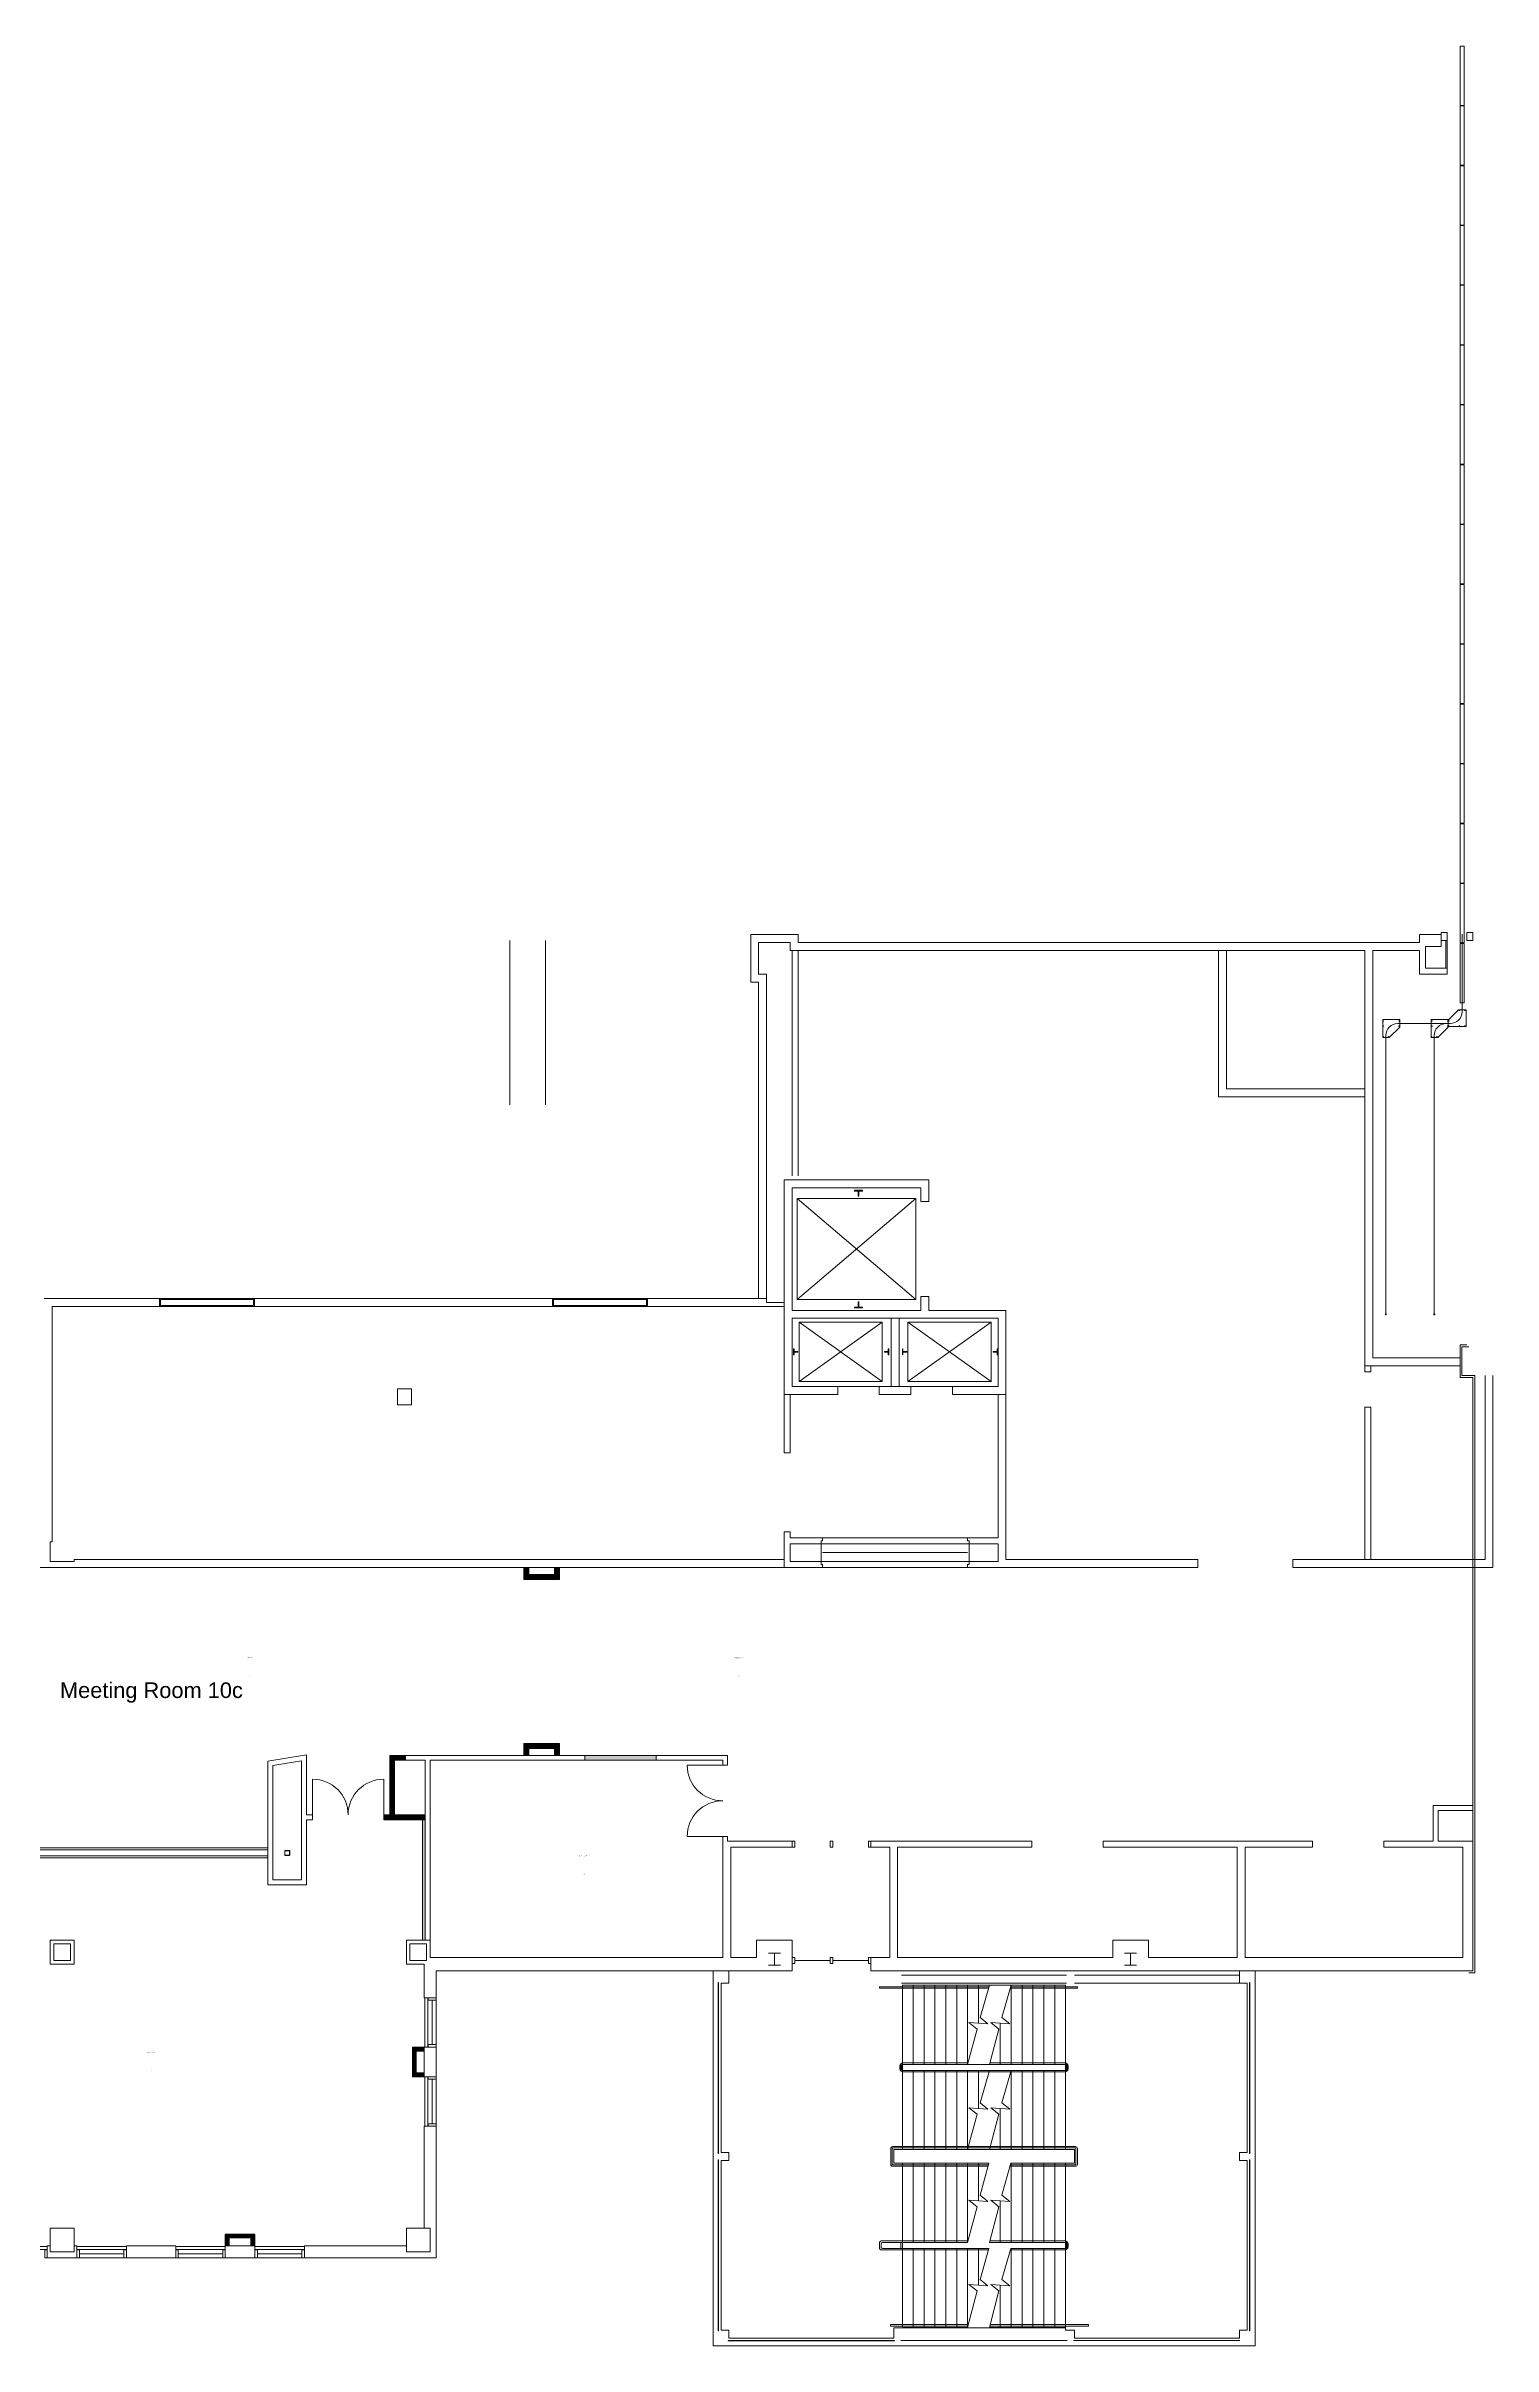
# Model space of a CAD drawing. Header units: inches. Extents: x -31774 to -27465, y 9140 to 11717.
# Drawn here: x -28927 to -27465, y 9140 to 11466 of the extents above; entities that cross this region are included whole.
import ezdxf

# ---------------------------------------------------------------- set-up
doc = ezdxf.new("R2010")
doc.units = ezdxf.units.IN
doc.header["$LTSCALE"] = 0.88
doc.header["$MEASUREMENT"] = 0
doc.header["$PDMODE"] = 1
doc.header["$PDSIZE"] = -2
doc.linetypes.add('HIDDEN2', pattern=[0.75, 0.5, -0.25])
doc.layers.get('0').update_dxf_attribs({"lineweight": 18})
for name, color, linetype, lineweight in [('00-A+P Awall Full 2nd Level', 8, 'Continuous', 18), ('00-A+P New Door', 2, 'Continuous', 18), ('00-A+P New Wall', 3, 'Continuous', 18), ('00-A+P NEW WALL HATCH', 253, 'Continuous', 18), ('A-COLS', 1, 'Continuous', 18), ('A-CONC-OPNG', 3, 'Continuous', 18), ('A-DETL-MED1', 4, 'Continuous', 18), ('A-DOOR-JAMB', 6, 'Continuous', 18), ('A-FLOR-BYND', 8, 'Continuous', 18), ('A-FLOR-EVTR', 6, 'Continuous', 18), ('A-FLOR-EXJT', 9, 'Continuous', 18), ('A-FLOR-HRAL', 5, 'Continuous', 18), ('A-FLOR-LEVL', 2, 'Continuous', 18), ('A-FLOR-STRS', 2, 'Continuous', 18), ('A-PRTN-CNTR', 2, 'Continuous', 18), ('A-PRTN-SPRT', 4, 'Continuous', 18), ('A-WALL-FULL', 8, 'Continuous', 18), ('A-WALL-FULL-ACC', 8, 'Continuous', 18), ('A-WALL-FULL-CMU', 4, 'Continuous', 18), ('A-WALL-OPER', 5, 'Continuous', 18), ('None', 7, 'Continuous', 5)]:
    doc.layers.add(name, color=color, linetype=linetype, lineweight=lineweight)
doc.styles.add('@Arial Unicode MS', font='@Arial Unicode MS')
doc.styles.add('Arial', font='Arial')
pattern_1 = [(45, (0, 0), (-0.08838834765, 0.08838834765), [])]

# ---------------------------------------------------------------- blocks, each defined once
blk = doc.blocks.new('11-90-DT')
for p, q in [((-2, -8.5), (8.5, 2)), ((15, 2), (8.5, 2)), ((15, -16), (15, 2)), ((-2, -8.5), (-2, -16)), ((-2, -16), (15, -16))]:
    blk.add_line(p, q)
for centre, radius in [((9.4, 1.4), 0.265), ((14.6, 1.4), 0.265), ((-1.5, -9.4), 0.266), ((-1.5, -14.6), 0.266), ((14.5, -9.4), 0.265), ((14.5, -14.6), 0.265)]:
    blk.add_circle(centre, radius)
blk = doc.blocks.new('05-stltb5sq')
for points in [[(-2.5, -2.25), (-2.5, 2.25, -0.41421356), (-2.25, 2.5), (2.25, 2.5, -0.41421356), (2.5, 2.25), (2.5, -2.25, -0.41421356), (2.25, -2.5), (-2.25, -2.5, -0.41421356)], [(-2.25, -2.125), (-2.25, 2.125, -0.41421356), (-2.125, 2.25), (2.125, 2.25, -0.41421356), (2.25, 2.125), (2.25, -2.125, -0.41421356), (2.125, -2.25), (-2.125, -2.25, -0.41421356)]]:
    blk.add_lwpolyline(points, format="xyb", close=True)
at = {"linetype": 'Continuous', "lineweight": 5}
blk.add_point((0, 0), dxfattribs=at)

msp = doc.modelspace()

# ---------------------------------------------------------------- hatches: boundary and pattern name
at = {"layer": '00-A+P NEW WALL HATCH', "linetype": 'Continuous', "lineweight": 0}
for points in [[(-28423.2, 9920.5), (-28439.3, 9920.5), (-28439.3, 9927.5), (-28444.3, 9927.5), (-28444.3, 9915.5), (-28423.2, 9915.5)], [(-28408.3, 9927.5), (-28413.3, 9927.5), (-28413.3, 9920.5), (-28418.3, 9920.5), (-28418.3, 9915.5), (-28408.3, 9915.5)], [(-28423.2, 9749.4), (-28444.3, 9749.4), (-28444.3, 9737.4), (-28439.3, 9737.4), (-28439.3, 9744.4), (-28423.2, 9744.4)], [(-28408.3, 9749.4), (-28418.3, 9749.4), (-28418.3, 9744.4), (-28413.3, 9744.4), (-28413.3, 9737.4), (-28408.3, 9737.4)]]:
    msp.add_hatch(color=253, dxfattribs=at).paths.add_polyline_path(points)
at = {"layer": '00-A+P NEW WALL HATCH', "linetype": 'Continuous', "lineweight": 18}
h = msp.add_hatch(dxfattribs=at)
h.set_pattern_fill('ANSI31_1', color=253, style=0, pattern_type=2)
h.set_pattern_definition(pattern_1)
h.paths.add_polyline_path([(-28563.9, 9737.4), (-28579.9, 9737.4), (-28579.9, 9677.4), (-28585.9, 9677.4), (-28585.9, 9672.4), (-28551, 9672.4), (-28551, 9677.4), (-28574.9, 9677.4), (-28574.9, 9732.5), (-28563.9, 9732.5)])
h = msp.add_hatch(dxfattribs=at)
h.set_pattern_fill('ANSI31_1', color=253, style=0, pattern_type=2)
h.set_pattern_definition(pattern_1)
h.paths.add_polyline_path([(-28543.9, 9677.4), (-28551, 9677.4), (-28551, 9672.4), (-28543.9, 9672.4)])
h = msp.add_hatch(dxfattribs=at)
h.set_pattern_fill('ANSI31_1', color=253, style=0, pattern_type=2)
h.set_pattern_definition(pattern_1)
h.paths.add_polyline_path([(-28551, 9416.5), (-28553, 9416.5), (-28553, 9438.5), (-28551, 9438.5), (-28551, 9442.5), (-28557, 9442.5), (-28557, 9412.5), (-28551, 9412.5)])
h = msp.add_hatch(dxfattribs=at)
h.set_pattern_fill('ANSI31_1', color=253, style=0, pattern_type=2)
h.set_pattern_definition(pattern_1)
h.paths.add_polyline_path([(-28545, 9442.5), (-28551, 9442.5), (-28551, 9438.5), (-28545, 9438.5)])
h = msp.add_hatch(dxfattribs=at)
h.set_pattern_fill('ANSI31_1', color=253, style=0, pattern_type=2)
h.set_pattern_definition(pattern_1)
h.paths.add_polyline_path([(-28545, 9416.5), (-28551, 9416.5), (-28551, 9412.5), (-28545, 9412.5)])
h = msp.add_hatch(dxfattribs=at)
h.set_pattern_fill('ANSI31_1', color=253, style=0, pattern_type=2)
h.set_pattern_definition(pattern_1)
h.paths.add_polyline_path([(-28731, 9253.5), (-28746.1, 9253.5), (-28746.1, 9247.5), (-28742.1, 9247.5), (-28742.1, 9249.5), (-28731, 9249.5)])
h = msp.add_hatch(dxfattribs=at)
h.set_pattern_fill('ANSI31_1', color=253, style=0, pattern_type=2)
h.set_pattern_definition(pattern_1)
h.paths.add_polyline_path([(-28742.1, 9247.5), (-28746.1, 9247.5), (-28746.1, 9241.5), (-28742.1, 9241.5)])
h = msp.add_hatch(dxfattribs=at)
h.set_pattern_fill('ANSI31_1', color=253, style=0, pattern_type=2)
h.set_pattern_definition(pattern_1)
h.paths.add_polyline_path([(-28716.1, 9253.5), (-28731, 9253.5), (-28731, 9249.5), (-28720.1, 9249.5), (-28720.1, 9247.5), (-28716.1, 9247.5)])
h = msp.add_hatch(dxfattribs=at)
h.set_pattern_fill('ANSI31_1', color=253, style=0, pattern_type=2)
h.set_pattern_definition(pattern_1)
h.paths.add_polyline_path([(-28716.1, 9247.5), (-28720.1, 9247.5), (-28720.1, 9241.5), (-28716.1, 9241.5)])

# ---------------------------------------------------------------- linework, layer by layer
at = {"color": 5, "linetype": 'HIDDEN2', "lineweight": 18}
for p, q in [((-28458.4, 10395.3), (-28458.4, 10561.4)), ((-28422.4, 10395.3), (-28422.4, 10561.4))]:
    msp.add_line(p, q, dxfattribs=at)
at = {"layer": '00-A+P Awall Full 2nd Level'}
for p, q in [((-28563.9, 9737.4), (-28382.7, 9737.4)), ((-28563.9, 9732.5), (-28563.9, 9737.4)), ((-28563.9, 9732.5), (-28543.9, 9732.5)), ((-28543.9, 9550.5), (-28543.9, 9732.5)), ((-28539, 9732.5), (-28382.7, 9732.5)), ((-28539, 9732.5), (-28539, 9550.5)), ((-28310.7, 9732.5), (-28310.7, 9737.4)), ((-28310.7, 9737.4), (-28308.7, 9737.4)), ((-28310.7, 9732.5), (-28243.2, 9732.5)), ((-28308.7, 9737.4), (-28238.3, 9737.4)), ((-28243.2, 9732.5), (-28243.2, 9727.6)), ((-28243.2, 9727.6), (-28238.3, 9727.6)), ((-28238.3, 9737.4), (-28238.3, 9727.6)), ((-28243.2, 9655.6), (-28243.2, 9644.8)), ((-28243.2, 9655.6), (-28238.3, 9655.6)), ((-28238.3, 9655.6), (-28238.3, 9650.8)), ((-28243.2, 9533), (-28243.2, 9644.8)), ((-28173, 9650.8), (-28238.3, 9650.8)), ((-28173, 9644.8), (-28235.2, 9644.8)), ((-28235.2, 9533), (-28235.2, 9644.8)), ((-28173, 9644.8), (-28173, 9650.8)), ((-28209, 9533), (-28209, 9550.5)), ((-28209, 9550.5), (-28173, 9550.5)), ((-28197, 9537.5), (-28185, 9537.5)), ((-28191, 9525.5), (-28191, 9537.5)), ((-28545, 9492.5), (-28545, 9526.5)), ((-28539, 9533), (-28243.2, 9533)), ((-28533, 9492), (-28533, 9519.5)), ((-28533, 9519.5), (-28173, 9519.5)), ((-28235.2, 9533), (-28209, 9533)), ((-28197, 9525.5), (-28185, 9525.5)), ((-28545, 9492.5), (-28533, 9492.5)), ((-28541, 9490), (-28541, 9492.5)), ((-28541, 9492.5), (-28533, 9492.5)), ((-28533, 9490), (-28541, 9490)), ((-28537, 9445), (-28537, 9490)), ((-28533, 9492.5), (-28533, 9490)), ((-28533, 9445), (-28533, 9490)), ((-28545, 9442.5), (-28533, 9442.5)), ((-28545, 9412.5), (-28545, 9442.5)), ((-28541, 9445), (-28541, 9442.5)), ((-28533, 9445), (-28541, 9445)), ((-28541, 9442.5), (-28533, 9442.5)), ((-28533, 9442.5), (-28533, 9445)), ((-28533, 9412.5), (-28533, 9442.5)), ((-28545, 9412.5), (-28533, 9412.5)), ((-28541, 9410), (-28541, 9412.5)), ((-28541, 9412.5), (-28533, 9412.5)), ((-28533, 9410), (-28541, 9410)), ((-28537, 9365), (-28537, 9410)), ((-28533, 9412.5), (-28533, 9410)), ((-28533, 9365), (-28533, 9410)), ((-28545, 9362.5), (-28545, 9259.5)), ((-28545, 9362.5), (-28533, 9362.5)), ((-28541, 9365), (-28541, 9362.5)), ((-28533, 9365), (-28541, 9365)), ((-28541, 9362.5), (-28533, 9362.5)), ((-28533, 9362.5), (-28533, 9365)), ((-28533, 9229.5), (-28533, 9362.5)), ((-28923, 9241.5), (-28926, 9241.5)), ((-28926, 9229.5), (-28926, 9241.5)), ((-28896, 9241.5), (-28899, 9241.5)), ((-28896, 9229.5), (-28896, 9241.5)), ((-28893.5, 9233.5), (-28848.5, 9233.5)), ((-28846, 9241.5), (-28846, 9229.5)), ((-28846, 9241.5), (-28796.1, 9241.5)), ((-28796.1, 9241.5), (-28796.1, 9229.5)), ((-28748.6, 9233.5), (-28793.6, 9233.5)), ((-28746.1, 9241.5), (-28716.1, 9241.5)), ((-28746.1, 9229.5), (-28746.1, 9241.5)), ((-28716.1, 9229.5), (-28716.1, 9241.5)), ((-28713.6, 9233.5), (-28668.6, 9233.5)), ((-28615.6, 9241.5), (-28666.1, 9241.5)), ((-28666.1, 9241.5), (-28563, 9241.5)), ((-28666.1, 9241.5), (-28666.1, 9229.5)), ((-28926, 9229.5), (-28896, 9229.5)), ((-28848.5, 9229.5), (-28893.5, 9229.5)), ((-28846, 9229.5), (-28796.1, 9229.5)), ((-28793.6, 9229.5), (-28748.6, 9229.5)), ((-28746.1, 9229.5), (-28716.1, 9229.5)), ((-28668.6, 9229.5), (-28713.6, 9229.5)), ((-28615.6, 9229.5), (-28666.6, 9229.5)), ((-28666.5, 9229.5), (-28533, 9229.5))]:
    msp.add_line(p, q, dxfattribs=at)
for points in [[(-28173, 9650.8), (-28173, 9644.8), (-28170.5, 9644.8), (-28170.5, 9650.8)], [(-28923, 9526.5), (-28899, 9526.5), (-28899, 9550.5), (-28923, 9550.5)], [(-28919.4, 9530.1), (-28902.7, 9530.1), (-28902.7, 9546.9), (-28919.4, 9546.9)], [(-28559.4, 9530.1), (-28559.4, 9546.9), (-28542.7, 9546.9), (-28542.7, 9530.1)], [(-28899, 9235.5), (-28899, 9259.5), (-28923, 9259.5), (-28923, 9235.5)], [(-28539, 9235.5), (-28539, 9259.5), (-28563, 9259.5), (-28563, 9235.5)], [(-28928.5, 9229.5), (-28926, 9229.5), (-28926, 9237.5), (-28928.5, 9237.5)], [(-28893.5, 9229.5), (-28896, 9229.5), (-28896, 9237.5), (-28893.5, 9237.5)], [(-28848.5, 9229.5), (-28846, 9229.5), (-28846, 9237.5), (-28848.5, 9237.5)], [(-28793.6, 9229.5), (-28796.1, 9229.5), (-28796.1, 9237.5), (-28793.6, 9237.5)], [(-28748.6, 9229.5), (-28746.1, 9229.5), (-28746.1, 9237.5), (-28748.6, 9237.5)], [(-28713.6, 9229.5), (-28716.1, 9229.5), (-28716.1, 9237.5), (-28713.6, 9237.5)], [(-28668.6, 9229.5), (-28666.1, 9229.5), (-28666.1, 9237.5), (-28668.6, 9237.5)]]:
    msp.add_lwpolyline(points, close=True, dxfattribs=at)
msp.add_lwpolyline([(-28545, 9526.5), (-28563, 9526.5), (-28563, 9550.5), (-28539, 9550.5), (-28539, 9533)], dxfattribs=at)
at = {"layer": '00-A+P New Door'}
for p, q in [((-28243.2, 9727.6), (-28279.2, 9727.6)), ((-28657.9, 9677.4), (-28657.9, 9713.4)), ((-28585.9, 9677.4), (-28585.9, 9713.4)), ((-28243.2, 9655.6), (-28279.2, 9655.6)), ((-28703, 9643.9), (-28943, 9643.9)), ((-28703, 9641.9), (-28943, 9641.9)), ((-28703, 9635.9), (-28943, 9635.9)), ((-28703, 9633.9), (-28943, 9633.9))]:
    msp.add_line(p, q, dxfattribs=at)
for points in [[(-28544.5, 9442.5), (-28541.5, 9442.5), (-28541.5, 9492.5), (-28544.5, 9492.5)], [(-28544.5, 9362.5), (-28541.5, 9362.5), (-28541.5, 9412.5), (-28544.5, 9412.5)], [(-28926, 9237.9), (-28926, 9240.9), (-28976, 9240.9), (-28976, 9237.9)], [(-28846, 9237.9), (-28846, 9240.9), (-28896, 9240.9), (-28896, 9237.9)], [(-28746.1, 9237.9), (-28746.1, 9240.9), (-28796.1, 9240.9), (-28796.1, 9237.9)], [(-28666.1, 9237.9), (-28666.1, 9240.9), (-28716.1, 9240.9), (-28716.1, 9237.9)]]:
    msp.add_lwpolyline(points, close=True, dxfattribs=at)
for centre, start, end in [((-28243.2, 9727.6), 180, 270), ((-28657.9, 9677.4), 0, 90), ((-28585.9, 9677.4), 90, 180), ((-28243.2, 9655.6), 90, 180)]:
    msp.add_arc(centre, 36, start, end, dxfattribs=at)
at = {"layer": '00-A+P New Wall'}
for p, q in [((-28444.3, 9927.5), (-28444.3, 9915.5)), ((-28444.3, 9915.5), (-28408.3, 9915.5)), ((-28439.3, 9927.5), (-28439.3, 9920.5)), ((-28439.3, 9920.5), (-28413.3, 9920.5)), ((-28413.3, 9927.5), (-28413.3, 9920.5)), ((-28408.3, 9927.5), (-28408.3, 9915.5)), ((-28444.3, 9749.4), (-28408.3, 9749.4)), ((-28444.3, 9737.4), (-28444.3, 9749.4)), ((-28408.3, 9737.4), (-28408.3, 9749.4)), ((-28703, 9731.5), (-28663.9, 9737.9)), ((-28703, 9606.5), (-28703, 9731.5)), ((-28698, 9727.3), (-28668.9, 9732.1)), ((-28698, 9611.5), (-28698, 9727.3)), ((-28668.9, 9611.5), (-28668.9, 9732.1)), ((-28663.9, 9677.4), (-28663.9, 9737.9)), ((-28563.9, 9737.4), (-28579.9, 9737.4)), ((-28579.9, 9677.4), (-28579.9, 9737.4)), ((-28563.9, 9737.4), (-28579.9, 9737.4)), ((-28563.9, 9732.5), (-28574.9, 9732.5)), ((-28574.9, 9677.4), (-28574.9, 9732.5)), ((-28574.9, 9732.5), (-28563.9, 9732.5)), ((-28563.9, 9732.5), (-28563.9, 9737.4)), ((-28563.9, 9732.5), (-28563.9, 9737.4)), ((-28563.9, 9732.5), (-28563.9, 9737.4)), ((-28439.3, 9744.4), (-28413.3, 9744.4)), ((-28439.3, 9737.4), (-28439.3, 9744.4)), ((-28413.3, 9737.4), (-28413.3, 9744.4)), ((-28382.7, 9737.4), (-28310.7, 9737.4)), ((-28382.7, 9732.5), (-28382.7, 9737.4)), ((-28382.7, 9732.5), (-28310.7, 9732.5)), ((-28310.7, 9737.4), (-28310.7, 9732.5)), ((-28663.9, 9677.4), (-28657.9, 9677.4)), ((-28657.9, 9672.4), (-28657.9, 9677.4)), ((-28657.9, 9677.4), (-28657.9, 9672.4)), ((-28585.9, 9672.4), (-28585.9, 9677.4)), ((-28585.9, 9677.4), (-28579.9, 9677.4)), ((-28585.9, 9677.4), (-28585.9, 9672.4)), ((-28574.9, 9677.4), (-28543.9, 9677.4)), ((-28543.9, 9677.4), (-28543.9, 9672.4)), ((-28663.9, 9606.5), (-28663.9, 9672.4)), ((-28663.9, 9672.4), (-28657.9, 9672.4)), ((-28585.9, 9672.4), (-28543.9, 9672.4)), ((-28663.9, 9606.5), (-28703, 9606.5)), ((-28668.9, 9611.5), (-28698, 9611.5)), ((-28545, 9442.5), (-28557, 9442.5)), ((-28557, 9412.5), (-28557, 9442.5)), ((-28545, 9438.5), (-28553, 9438.5)), ((-28553, 9416.5), (-28553, 9438.5)), ((-28545, 9412.5), (-28557, 9412.5)), ((-28545, 9416.5), (-28553, 9416.5)), ((-28746.1, 9253.5), (-28746.1, 9241.5)), ((-28746.1, 9253.5), (-28716.1, 9253.5)), ((-28742.1, 9249.5), (-28742.1, 9241.5)), ((-28742.1, 9249.5), (-28720.1, 9249.5)), ((-28720.1, 9249.5), (-28720.1, 9241.5)), ((-28716.1, 9253.5), (-28716.1, 9241.5))]:
    msp.add_line(p, q, dxfattribs=at)
msp.add_lwpolyline([(-28546.7, 9550.5), (-28543.9, 9550.5), (-28543.9, 9672.4), (-28546.7, 9672.4)], close=True, dxfattribs=at)
at = {"layer": '00-A+P NEW WALL HATCH', "color": 253, "linetype": 'Continuous'}
for points in [[(-28418.3, 9920.5), (-28423.2, 9920.5), (-28418.3, 9915.5), (-28423.2, 9915.5)], [(-28418.3, 9749.4), (-28423.2, 9749.4), (-28418.3, 9744.4), (-28423.2, 9744.4)], [(-28310.7, 9737.4), (-28382.7, 9737.4), (-28310.7, 9732.5), (-28382.7, 9732.5)], [(-28543.9, 9672.4), (-28546.7, 9672.4), (-28543.9, 9550.5), (-28546.7, 9550.5)]]:
    msp.add_solid(points, dxfattribs=at)
at = {"layer": 'A-COLS'}
for p, q in [((-27837, 9537.5), (-27825, 9537.5)), ((-27831, 9525.5), (-27831, 9537.5)), ((-27837, 9525.5), (-27825, 9525.5))]:
    msp.add_line(p, q, dxfattribs=at)
at = {"layer": 'A-CONC-OPNG'}
msp.add_lwpolyline([(-28558, 10092), (-28558, 10108), (-28572, 10108), (-28572, 10092)], close=True, dxfattribs=at)
at = {"layer": 'A-DETL-MED1'}
for points in [[(-27710.8, 9508), (-27710.8, 9335), (-27710.5, 9335), (-27710.5, 9508)], [(-27710.8, 9155.5), (-27710.8, 9328.5), (-27710.5, 9328.5), (-27710.5, 9155.5)], [(-27895.1, 9145.9), (-28063.2, 9145.9), (-28063.2, 9145.7), (-27895.1, 9145.7)], [(-27888.6, 9145.9), (-27720.4, 9145.9), (-27720.4, 9145.7), (-27888.6, 9145.7)]]:
    msp.add_lwpolyline(points, close=True, dxfattribs=at)
at = {"layer": 'A-DOOR-JAMB'}
for points in [[(-27511, 10561.5), (-27511, 10569.5), (-27517, 10569.5), (-27517, 10561.5)], [(-27485, 10561.5), (-27485, 10569.5), (-27491, 10569.5), (-27491, 10561.5)]]:
    msp.add_lwpolyline(points, close=True, dxfattribs=at)
at = {"layer": 'A-FLOR-BYND'}
msp.add_line((-27705, 9519.5), (-27705, 9140.3), dxfattribs=at)
at = {"layer": 'A-FLOR-EVTR'}
for p, q in [((-28168, 10198.5), (-28168, 10300.5)), ((-28048, 10300.5), (-28168, 10300.5)), ((-28168, 10300.5), (-28048, 10198.5)), ((-28168, 10198.5), (-28048, 10300.5)), ((-28048, 10198.5), (-28048, 10300.5)), ((-28048, 10198.5), (-28168, 10198.5)), ((-28166, 10115.5), (-28082, 10175.5)), ((-28166, 10175.5), (-28082, 10115.5)), ((-27972, 10115.5), (-28056, 10175.5)), ((-27972, 10175.5), (-28056, 10115.5))]:
    msp.add_line(p, q, dxfattribs=at)
at = {"layer": 'A-FLOR-EVTR', "color": 8}
for p, q in [((-28127, 10110.5), (-28085, 10110.5)), ((-28053, 10110.5), (-28011, 10110.5))]:
    msp.add_line(p, q, dxfattribs=at)
at = {"layer": 'A-FLOR-EVTR'}
for points in [[(-28102, 10309), (-28102, 10308.2), (-28105.7, 10308.2), (-28105.7, 10303), (-28106.4, 10303), (-28106.4, 10308.2), (-28110, 10308.2), (-28110, 10309)], [(-28102, 10190), (-28102, 10190.7), (-28105.7, 10190.7), (-28105.7, 10196), (-28106.4, 10196), (-28106.4, 10190.7), (-28110, 10190.7), (-28110, 10190)], [(-28082, 10115.5), (-28082, 10175.5), (-28166, 10175.5), (-28166, 10115.5)], [(-28056, 10115.5), (-28056, 10175.5), (-27972, 10175.5), (-27972, 10115.5)], [(-28171.7, 10142.5), (-28171.1, 10142.5), (-28171.1, 10145.2), (-28167.2, 10145.2), (-28167.2, 10145.8), (-28171.1, 10145.8), (-28171.1, 10148.5), (-28171.7, 10148.5)], [(-28075.4, 10142.5), (-28076, 10142.5), (-28076, 10145.2), (-28079.9, 10145.2), (-28079.9, 10145.8), (-28076, 10145.8), (-28076, 10148.5), (-28075.4, 10148.5)], [(-28061.7, 10142.5), (-28061.1, 10142.5), (-28061.1, 10145.2), (-28057.2, 10145.2), (-28057.2, 10145.8), (-28061.1, 10145.8), (-28061.1, 10148.5), (-28061.7, 10148.5)], [(-27965.4, 10142.5), (-27966, 10142.5), (-27966, 10145.2), (-27969.9, 10145.2), (-27969.9, 10145.8), (-27966, 10145.8), (-27966, 10148.5), (-27965.4, 10148.5)]]:
    msp.add_lwpolyline(points, close=True, dxfattribs=at)
at = {"layer": 'A-FLOR-EXJT'}
for p, q in [((-27498, 10119.5), (-27498, 10152.5)), ((-27491.1, 10152.5), (-27498, 10152.5)), ((-27496, 10121.5), (-27496, 10150.5)), ((-27489.1, 10150.5), (-27496, 10150.5)), ((-27485, 10119.5), (-27498, 10119.5)), ((-27483, 10121.5), (-27496, 10121.5)), ((-27485, 9519.5), (-27485, 10119.5)), ((-27483, 9517.5), (-27483, 10121.5)), ((-27489.1, 9519.5), (-27485, 9519.5)), ((-27489.1, 9517.5), (-27483, 9517.5))]:
    msp.add_line(p, q, dxfattribs=at)
at = {"layer": 'A-FLOR-HRAL', "linetype": 'Continuous'}
for p, q in [((-28084.7, 9503.5), (-27974.1, 9503.5)), ((-28084.7, 9502), (-27974.4, 9502)), ((-27952.4, 9502), (-27884.7, 9502)), ((-27952.1, 9503.5), (-27884.7, 9503.5)), ((-28061.7, 9426.5), (-27995.3, 9426.5)), ((-27995.3, 9426.5), (-28061.2, 9426.5)), ((-27973.3, 9426.5), (-27896.7, 9426.5)), ((-28061.7, 9417.5), (-27896.7, 9417.5)), ((-28073.4, 9324), (-28073.4, 9340)), ((-28071.9, 9324), (-28071.9, 9340)), ((-27886.7, 9342), (-28071.4, 9342)), ((-28071.4, 9340.5), (-27886.7, 9340.5)), ((-27886.2, 9324), (-27886.2, 9340)), ((-27884.7, 9324), (-27884.7, 9340)), ((-28071.4, 9323.5), (-27974.6, 9323.5)), ((-28071.4, 9322), (-27975, 9322)), ((-27953, 9322), (-27886.7, 9322)), ((-27952.6, 9323.5), (-27886.7, 9323.5)), ((-27995.3, 9246.5), (-28083.2, 9246.5)), ((-28083.2, 9237.5), (-27974.6, 9237.5)), ((-28061.7, 9246.5), (-27995.3, 9246.5)), ((-27896.7, 9246.5), (-27973.3, 9246.5)), ((-27973.3, 9246.5), (-27897.1, 9246.5)), ((-27952.6, 9237.5), (-27896.7, 9237.5)), ((-28073.7, 9162), (-27994.9, 9162)), ((-28073.7, 9160.5), (-27995.3, 9160.5)), ((-27973.3, 9160.5), (-27873.7, 9160.5)), ((-27972.9, 9162), (-27873.7, 9162))]:
    msp.add_line(p, q, dxfattribs=at)
at = {"layer": 'A-FLOR-HRAL'}
for p, q in [((-28084.7, 9502), (-28084.7, 9503.5)), ((-28064.2, 9493), (-28064.2, 9493)), ((-27884.7, 9502), (-27884.7, 9503.5)), ((-28064.2, 9423.6), (-28064.2, 9420.5)), ((-28062.7, 9423.5), (-28062.7, 9420.5)), ((-27895.7, 9423.5), (-27895.7, 9420.5)), ((-27894.2, 9423.6), (-27894.2, 9420.5)), ((-28084.7, 9239), (-28084.7, 9245)), ((-28083.2, 9240.5), (-28083.2, 9243.5)), ((-28063.2, 9245), (-28081.7, 9245)), ((-28063.2, 9239), (-28081.7, 9239)), ((-27895.7, 9243.5), (-27895.7, 9240.5)), ((-27894.2, 9243.6), (-27894.2, 9240.5)), ((-28073.7, 9160.5), (-28073.7, 9162)), ((-27873.7, 9162), (-27873.7, 9160.5))]:
    msp.add_line(p, q, dxfattribs=at)
for centre, radius, start, end in [((-28061.2, 9423.5), 3, 90, 180), ((-28061.2, 9420.5), 3, 180, 270), ((-28061.2, 9423.5), 1.5, 90, 180), ((-28061.2, 9420.5), 1.5, 180, 270), ((-27897.2, 9423.5), 3, 0, 90), ((-27897.2, 9423.5), 1.5, 0, 90), ((-27897.2, 9420.5), 3, 270, 0), ((-27897.2, 9420.5), 1.5, 270, 0), ((-28083.2, 9245), 1.5, 90, 179.9996), ((-28083.2, 9239), 1.5, 179.9996, 270), ((-28081.7, 9243.5), 1.5, 90.0004, 179.9996), ((-28081.7, 9240.5), 1.5, 179.9996, 270.0004), ((-27897.2, 9243.5), 3, 0, 90), ((-27897.2, 9243.5), 1.5, 0, 90), ((-27897.2, 9240.5), 1.5, 270, 0), ((-27897.2, 9240.5), 3, 270, 0)]:
    msp.add_arc(centre, radius, start, end, dxfattribs=at)
at = {"layer": 'A-FLOR-HRAL', "linetype": 'Continuous'}
for centre, radius, start, end in [((-28071.4, 9340), 2, 90, 180), ((-28071.4, 9340), 0.5, 90, 180), ((-27886.7, 9340), 2, 0, 90), ((-27886.7, 9340), 0.5, 0, 90), ((-28071.4, 9324), 2, 180, 270), ((-28071.4, 9324), 0.5, 180, 270), ((-27886.7, 9324), 2, 270, 0), ((-27886.7, 9324), 0.5, 270, 0)]:
    msp.add_arc(centre, radius, start, end, dxfattribs=at)
at = {"layer": 'A-FLOR-LEVL'}
for p, q in [((-27721, 9507.3), (-27721, 9519.5)), ((-27713, 9507.3), (-27721, 9507.3)), ((-27713, 9335.8), (-27713, 9507.3)), ((-28061.7, 9339), (-28070.4, 9339)), ((-28070.4, 9325), (-28070.4, 9339)), ((-27896.7, 9339), (-27887.7, 9339)), ((-27887.7, 9325), (-27887.7, 9339)), ((-27721, 9327.8), (-27721, 9335.8)), ((-27721, 9335.8), (-27713, 9335.8)), ((-27713, 9327.8), (-27721, 9327.8)), ((-27713, 9156.3), (-27713, 9327.8)), ((-28061.7, 9325), (-28070.4, 9325)), ((-27896.7, 9325), (-27887.7, 9325)), ((-28070.4, 9148.3), (-28070.4, 9158.5)), ((-27887.7, 9156.3), (-27896.7, 9156.3)), ((-27887.7, 9156.3), (-27887.7, 9148.3)), ((-27887.7, 9148.3), (-27721, 9148.3)), ((-27721, 9148.3), (-27721, 9156.3)), ((-27721, 9156.3), (-27713, 9156.3))]:
    msp.add_line(p, q, dxfattribs=at)
at = {"layer": 'A-FLOR-STRS'}
for p, q in [((-28061.7, 9505), (-28061.7, 9425)), ((-28061.7, 9505), (-27896.7, 9505)), ((-28050.7, 9505), (-28050.7, 9425)), ((-28039.7, 9505), (-28039.7, 9425)), ((-28028.7, 9505), (-28028.7, 9425)), ((-28017.7, 9505), (-28017.7, 9425)), ((-28006.7, 9505), (-28006.7, 9425)), ((-27995.7, 9505), (-27995.7, 9425)), ((-27984.7, 9505), (-27984.7, 9466.7)), ((-27951.7, 9505), (-27951.7, 9425)), ((-27940.7, 9505), (-27940.7, 9425)), ((-27929.7, 9505), (-27929.7, 9425)), ((-27918.7, 9505), (-27918.7, 9425)), ((-27907.7, 9505), (-27907.7, 9425)), ((-27896.7, 9505), (-27896.7, 9425)), ((-27962.7, 9466.7), (-27962.7, 9425)), ((-28063.2, 9419), (-28063.2, 9425)), ((-28061.7, 9339), (-28061.7, 9425)), ((-27896.7, 9425), (-27896.7, 9339)), ((-27895.2, 9419), (-27895.2, 9425)), ((-28061.7, 9419), (-27895.2, 9419)), ((-28050.7, 9419), (-28050.7, 9339)), ((-28039.7, 9419), (-28039.7, 9339)), ((-28028.7, 9419), (-28028.7, 9339)), ((-28017.7, 9419), (-28017.7, 9339)), ((-28006.7, 9419), (-28006.7, 9339)), ((-27995.7, 9419), (-27995.7, 9339)), ((-27984.7, 9419), (-27984.7, 9380.5)), ((-27951.7, 9419), (-27951.7, 9339)), ((-27940.7, 9419), (-27940.7, 9339)), ((-27929.7, 9419), (-27929.7, 9339)), ((-27918.7, 9419), (-27918.7, 9339)), ((-27907.7, 9419), (-27907.7, 9339)), ((-27962.7, 9380.5), (-27962.7, 9339)), ((-28061.7, 9339), (-27896.7, 9339)), ((-28061.7, 9245), (-28061.7, 9325)), ((-28061.7, 9325), (-27974.2, 9325)), ((-28050.7, 9245), (-28050.7, 9325)), ((-28039.7, 9245), (-28039.7, 9325)), ((-28028.7, 9245), (-28028.7, 9325)), ((-28017.7, 9245), (-28017.7, 9325)), ((-28006.7, 9245), (-28006.7, 9325)), ((-27995.7, 9245), (-27995.7, 9325)), ((-27984.7, 9287), (-27984.7, 9325)), ((-27896.7, 9325), (-27952.2, 9325)), ((-27951.7, 9245), (-27951.7, 9325)), ((-27940.7, 9245), (-27940.7, 9325)), ((-27929.7, 9245), (-27929.7, 9325)), ((-27918.7, 9245), (-27918.7, 9325)), ((-27907.7, 9245), (-27907.7, 9325)), ((-27896.7, 9239), (-27896.7, 9325)), ((-27896.7, 9156.3), (-27896.7, 9325)), ((-27962.7, 9245), (-27962.7, 9287)), ((-28063.2, 9239), (-28063.2, 9245)), ((-28063.2, 9239), (-27974.2, 9239)), ((-28061.7, 9245), (-28061.7, 9158.5)), ((-28050.7, 9239), (-28050.7, 9159)), ((-28039.7, 9239), (-28039.7, 9159)), ((-28028.7, 9239), (-28028.7, 9159)), ((-28017.7, 9239), (-28017.7, 9159)), ((-28006.7, 9239), (-28006.7, 9159)), ((-27995.7, 9239), (-27995.7, 9159)), ((-27984.7, 9239), (-27984.7, 9201.8)), ((-27952.2, 9239), (-27895.2, 9239)), ((-27951.7, 9239), (-27951.7, 9159)), ((-27940.7, 9239), (-27940.7, 9159)), ((-27929.7, 9239), (-27929.7, 9159)), ((-27918.7, 9239), (-27918.7, 9159)), ((-27907.7, 9239), (-27907.7, 9159)), ((-27962.7, 9201.8), (-27962.7, 9159)), ((-27896.7, 9158.5), (-28070.4, 9158.5))]:
    msp.add_line(p, q, dxfattribs=at)
at = {"layer": 'A-FLOR-STRS', "linetype": 'Continuous'}
for p, q in [((-28061.7, 9425), (-27896.7, 9425)), ((-28061.7, 9425), (-27995.7, 9425)), ((-27973.7, 9425), (-27895.2, 9425)), ((-28063.2, 9245), (-27995.7, 9245)), ((-27973.7, 9245), (-27895.2, 9245)), ((-27895.2, 9245), (-27895.2, 9239)), ((-28061.7, 9159), (-27995.7, 9159)), ((-27973.7, 9159), (-27896.7, 9159))]:
    msp.add_line(p, q, dxfattribs=at)
at = {"layer": 'A-FLOR-STRS'}
for points in [[(-27995.7, 9425), (-27986.2, 9460.7), (-27994.4, 9467.4), (-27975.2, 9466), (-27983.2, 9472.4), (-27973.7, 9505)], [(-27973.7, 9425), (-27964.2, 9460.7), (-27972.4, 9467.4), (-27953.2, 9466), (-27961.2, 9472.4), (-27951.7, 9505)], [(-27995.7, 9338.9), (-27986.2, 9374.6), (-27994.4, 9381.2), (-27975.2, 9379.8), (-27983.2, 9386.2), (-27973.7, 9418.9)], [(-27973.7, 9338.9), (-27964.2, 9374.6), (-27972.4, 9381.2), (-27953.2, 9379.8), (-27961.2, 9386.2), (-27951.7, 9418.9)], [(-27995.7, 9245), (-27986.2, 9281.1), (-27994.4, 9287.8), (-27975.2, 9286.3), (-27983.2, 9292.7), (-27974.2, 9325)], [(-27973.7, 9245), (-27964.2, 9281.1), (-27972.4, 9287.8), (-27953.2, 9286.3), (-27961.2, 9292.7), (-27952.2, 9325)], [(-27995.7, 9159), (-27986.2, 9195.9), (-27994.4, 9202.5), (-27975.2, 9201.1), (-27983.2, 9207.5), (-27974.2, 9239)], [(-27973.7, 9159), (-27964.2, 9195.9), (-27972.4, 9202.5), (-27953.2, 9201.1), (-27961.2, 9207.5), (-27952.2, 9239)]]:
    msp.add_lwpolyline(points, dxfattribs=at)
at = {"layer": 'A-PRTN-CNTR'}
for p, q in [((-27495.9, 10568), (-27495.9, 10489.5)), ((-27507.9, 10477.5), (-27561, 10477.5)), ((-27573, 10183.5), (-27573, 10465.5)), ((-27524, 10183.5), (-27524, 10465.5))]:
    msp.add_line(p, q, dxfattribs=at)
at = {"layer": 'A-PRTN-CNTR', "lineweight": 5}
for points in [[(-27573, 10183, 0.414214), (-27572.5, 10183.5, 0.414214), (-27573, 10184, 0.414214), (-27573.5, 10183.5, 0.414214)], [(-27524, 10183, 0.414214), (-27523.5, 10183.5, 0.414214), (-27524, 10184, 0.414214), (-27524.5, 10183.5, 0.414214)]]:
    msp.add_lwpolyline(points, format="xyb", close=True, dxfattribs=at)
at = {"layer": 'A-PRTN-CNTR'}
for centre, start, end in [((-27507.9, 10489.5), 270, 0), ((-27561, 10465.5), 90, 180), ((-27512, 10465.5), 90, 180)]:
    msp.add_arc(centre, 12, start, end, dxfattribs=at)
at = {"layer": 'A-PRTN-SPRT'}
for p, q in [((-27499.4, 10491.5), (-27509.9, 10481)), ((-27499.4, 10491.5), (-27491.9, 10491.5)), ((-27491.9, 10491.5), (-27491.9, 10474.5)), ((-27509.9, 10474.5), (-27509.9, 10481)), ((-27491.9, 10474.5), (-27509.9, 10474.5))]:
    msp.add_line(p, q, dxfattribs=at)
for centre in [(-27498.5, 10491), (-27493.2, 10491), (-27509.2, 10480.1), (-27509.2, 10474.9), (-27498.5, 10475), (-27493.2, 10475)]:
    msp.add_circle(centre, 0.265, dxfattribs=at)
at = {"layer": 'A-WALL-FULL'}
for p, q in [((-27512.5, 10533.5), (-27512.5, 10561.5)), ((-27511, 10533.5), (-27511, 10561.5)), ((-28173, 10323.5), (-28173, 10551.5)), ((-28167, 10551.5), (-28167, 10323.5)), ((-28811.7, 10198.5), (-28717.7, 10198.5)), ((-28811.7, 10192.5), (-28811.7, 10198.5)), ((-28811.7, 10192.5), (-28717.7, 10192.5)), ((-28717.7, 10192.5), (-28717.7, 10198.5)), ((-28414.4, 10192.5), (-28414.4, 10198.5)), ((-28320.4, 10198.5), (-28414.4, 10198.5)), ((-28320.4, 10192.5), (-28414.4, 10192.5)), ((-28320.4, 10192.5), (-28320.4, 10198.5)), ((-27594.1, 10125.5), (-27594.1, 10131.5)), ((-27594.1, 10125.5), (-27594.1, 10131.5)), ((-27594.1, 10125.5), (-27588.1, 10125.5)), ((-27594.1, 10125.5), (-27588.1, 10125.5)), ((-27594.1, 10125.5), (-27594.1, 10125.5)), ((-27588.1, 10131.5), (-27588.1, 10125.5)), ((-27472.7, 9935.5), (-27472.7, 10121.5)), ((-27464.7, 9927.5), (-27464.7, 10121.5)), ((-28181, 10043.5), (-28181, 10102.5)), ((-28175, 10043.5), (-28175, 10102.5)), ((-27965, 9957.5), (-27965, 10102.5)), ((-27957, 9935.5), (-27957, 10102.5)), ((-27594.1, 9935.5), (-27594.1, 10089.5)), ((-27594.1, 10089.5), (-27588.1, 10089.5)), ((-27594.1, 10089.5), (-27594.1, 10089.5)), ((-27588.1, 10089.5), (-27588.1, 9935.5)), ((-28175, 10043.5), (-28181, 10043.5)), ((-28181, 10043.5), (-28181, 10043.5)), ((-28181, 9963.5), (-28181, 9963.5)), ((-28181, 9963.5), (-28175, 9963.5)), ((-28181, 9927.5), (-28181, 9963.5)), ((-28175, 9963.5), (-28175, 9957.5)), ((-28175, 9957.5), (-28142.4, 9957.5)), ((-28142.4, 9957.5), (-28142.4, 9954.5)), ((-27979.7, 9957.5), (-28142.4, 9957.5)), ((-27965, 9957.5), (-27995.7, 9957.5)), ((-27995.7, 9957.5), (-27995.7, 9954.5)), ((-27994.2, 9951.5), (-28143.9, 9951.5)), ((-28143.9, 9933.5), (-28143.9, 9951.5)), ((-27994.2, 9933.5), (-28143.9, 9933.5)), ((-27995.7, 9942.5), (-28142.4, 9942.5)), ((-27965, 9951.5), (-27994.2, 9951.5)), ((-27994.2, 9933.5), (-27994.2, 9951.5)), ((-27965, 9933.5), (-27994.2, 9933.5)), ((-27965, 9951.5), (-27965, 9933.5)), ((-27957, 9935.5), (-27763.1, 9935.5)), ((-27763.1, 9935.5), (-27763.1, 9927.5)), ((-27667.1, 9935.5), (-27667.1, 9927.5)), ((-27667.1, 9935.5), (-27472.7, 9935.5)), ((-28181, 9927.5), (-28142.4, 9927.5)), ((-28142.4, 9930.5), (-28142.4, 9927.5)), ((-27979.7, 9927.5), (-28142.4, 9927.5)), ((-27995.7, 9930.5), (-27995.7, 9927.5)), ((-27995.7, 9927.5), (-27763.1, 9927.5)), ((-27667.1, 9927.5), (-27464.7, 9927.5)), ((-28382.7, 9732.5), (-28382.7, 9737.4)), ((-27525, 9686.8), (-27485, 9686.8)), ((-27525, 9650.8), (-27525, 9686.8)), ((-27520, 9650.8), (-27520, 9681.8)), ((-27520, 9681.8), (-27485, 9681.8)), ((-27485, 9686.8), (-27485, 9681.8)), ((-28093.5, 9650.8), (-27930.8, 9650.8)), ((-28093.5, 9644.8), (-28093.5, 9650.8)), ((-28093.5, 9644.8), (-28074.5, 9644.8)), ((-28074.5, 9533), (-28074.5, 9644.8)), ((-28066.5, 9533), (-28066.5, 9644.8)), ((-28066.5, 9644.8), (-27930.8, 9644.8)), ((-27930.8, 9650.8), (-27930.8, 9650.8)), ((-27930.8, 9650.8), (-27930.8, 9644.8)), ((-27930.8, 9650.8), (-27930.8, 9644.8)), ((-27930.8, 9644.8), (-27930.8, 9644.8)), ((-27858.8, 9650.8), (-27858.8, 9650.8)), ((-27858.8, 9650.8), (-27858.8, 9644.8)), ((-27858.8, 9650.8), (-27858.8, 9644.8)), ((-27858.8, 9650.8), (-27647.1, 9650.8)), ((-27858.8, 9644.8), (-27858.8, 9644.8)), ((-27858.8, 9644.8), (-27723.2, 9644.8)), ((-27723.2, 9533), (-27723.2, 9644.8)), ((-27715.2, 9533), (-27715.2, 9644.8)), ((-27715.2, 9644.8), (-27647.1, 9644.8)), ((-27647.1, 9650.8), (-27647.1, 9650.8)), ((-27647.1, 9650.8), (-27647.1, 9644.8)), ((-27647.1, 9650.8), (-27647.1, 9644.8)), ((-27647.1, 9644.8), (-27647.1, 9644.8)), ((-27575.1, 9650.8), (-27575.1, 9650.8)), ((-27575.1, 9650.8), (-27575.1, 9644.8)), ((-27575.1, 9650.8), (-27575.1, 9644.8)), ((-27575.1, 9650.8), (-27525, 9650.8)), ((-27575.1, 9644.8), (-27575.1, 9644.8)), ((-27575.1, 9644.8), (-27495, 9644.8)), ((-27520, 9650.8), (-27485, 9650.8)), ((-27495, 9533), (-27495, 9644.8)), ((-27485, 9519.5), (-27485, 9650.8)), ((-28173, 9519.5), (-28173, 9550.5)), ((-27849, 9533), (-27849, 9550.5)), ((-27849, 9550.5), (-27813, 9550.5)), ((-27813, 9550.5), (-27813, 9533)), ((-28253, 9519.5), (-28253, 9140.3)), ((-28237, 9507.3), (-28237, 9519.5)), ((-28173, 9527), (-28173, 9519.5)), ((-28134.5, 9530.2), (-28170.5, 9530.2)), ((-28096, 9530.2), (-28132, 9530.2)), ((-28093.5, 9533), (-28093.5, 9519.5)), ((-28093.5, 9533), (-28074.5, 9533)), ((-28093.5, 9519.5), (-27485, 9519.5)), ((-28066.5, 9533), (-27849, 9533)), ((-27813, 9533), (-27723.2, 9533)), ((-27715.2, 9533), (-27495, 9533)), ((-28237, 9507.3), (-28245, 9507.3)), ((-28245, 9507.3), (-28245, 9335.8)), ((-28245, 9335.8), (-28237, 9335.8)), ((-28237, 9327.8), (-28245, 9327.8)), ((-28245, 9327.8), (-28245, 9156.3)), ((-28237, 9335.8), (-28237, 9327.8)), ((-28253, 9140.3), (-27705, 9140.3)), ((-28245, 9156.3), (-28237, 9156.3)), ((-28237.2, 9148.3), (-28070.4, 9148.3)), ((-28237, 9156.3), (-28237, 9148.3))]:
    msp.add_line(p, q, dxfattribs=at)
for points in [[(-28143.9, 9951.5), (-28143.9, 9954.5), (-28142.4, 9954.5)], [(-27994.2, 9951.5), (-27994.2, 9954.5), (-27995.7, 9954.5)], [(-28143.9, 9951.5), (-28175, 9951.5), (-28175, 9933.5), (-28143.9, 9933.5)], [(-28142.4, 9930.5), (-28143.9, 9930.5), (-28143.9, 9933.5)], [(-27995.7, 9930.5), (-27994.2, 9930.5), (-27994.2, 9933.5)]]:
    msp.add_lwpolyline(points, dxfattribs=at)
for points in [[(-28134.5, 9650.8), (-28134.5, 9644.8), (-28132, 9644.8), (-28132, 9650.8)], [(-28093.5, 9650.8), (-28093.5, 9644.8), (-28096, 9644.8), (-28096, 9650.8)], [(-28173, 9533), (-28173, 9527), (-28170.5, 9527), (-28170.5, 9533)], [(-28134.5, 9533), (-28134.5, 9527), (-28132, 9527), (-28132, 9533)], [(-28093.5, 9533), (-28093.5, 9527), (-28096, 9527), (-28096, 9533)], [(-28247.5, 9508), (-28247.5, 9335), (-28247.8, 9335), (-28247.8, 9508)], [(-28247.5, 9155.5), (-28247.5, 9328.5), (-28247.8, 9328.5), (-28247.8, 9155.5)], [(-28237.8, 9145.8), (-28069.6, 9145.8), (-28069.6, 9145.5), (-28237.8, 9145.5)]]:
    msp.add_lwpolyline(points, close=True, dxfattribs=at)
at = {"layer": 'A-WALL-FULL-ACC'}
for p, q in [((-28215, 10567.5), (-28215, 10519.5)), ((-28167, 10567.5), (-28215, 10567.5)), ((-28207, 10559.5), (-28207, 10527.5)), ((-28175, 10559.5), (-28207, 10559.5)), ((-28175, 10559.5), (-28175, 10551.5)), ((-28167, 10567.5), (-28167, 10559.5)), ((-28167, 10559.5), (-27539, 10559.5)), ((-27539, 10567.5), (-27517, 10567.5)), ((-27539, 10567.5), (-27539, 10559.5)), ((-27517, 10567.5), (-27517, 10555.5)), ((-27594.1, 10551.5), (-28175, 10551.5)), ((-27742.1, 10551.5), (-27742.1, 10403.5)), ((-27734.1, 10551.5), (-27734.1, 10411.5)), ((-27594.1, 10551.5), (-27594.1, 10131.5)), ((-27586.1, 10551.5), (-27586.1, 10139.5)), ((-27539.1, 10551.5), (-27586.1, 10551.5)), ((-27539, 10527.5), (-27539, 10551.5)), ((-27533, 10555.5), (-27517, 10555.5)), ((-27533, 10533.5), (-27533, 10555.5)), ((-28207, 10519.5), (-28215, 10519.5)), ((-28199, 10527.5), (-28207, 10527.5)), ((-28207, 10519.5), (-28207, 10199.5)), ((-28199, 10527.5), (-28199, 10195.5)), ((-27511, 10527.5), (-27539, 10527.5)), ((-27511, 10533.5), (-27533, 10533.5)), ((-27511, 10533.5), (-27511, 10527.5)), ((-27594.1, 10403.5), (-27742.1, 10403.5)), ((-27594.1, 10411.5), (-27734.1, 10411.5)), ((-28199, 10199.5), (-28929, 10199.5)), ((-28921, 10191.5), (-28921, 9953.5)), ((-28181, 10191.5), (-28921, 10191.5)), ((-28812.7, 10191.5), (-28812.7, 10199.5)), ((-28716.7, 10191.5), (-28716.7, 10199.5)), ((-28415.4, 10191.5), (-28415.4, 10199.5)), ((-28319.4, 10191.5), (-28319.4, 10199.5)), ((-28181, 10195.5), (-28199, 10195.5)), ((-27594.1, 10131.5), (-27498, 10131.5)), ((-27586.1, 10139.5), (-27498, 10139.5)), ((-28923, 9933.5), (-28923, 9953.5)), ((-28923, 9953.5), (-28921, 9953.5)), ((-28923, 9933.5), (-28899, 9933.5)), ((-28899, 9933.5), (-28899, 9935.5)), ((-28899, 9935.5), (-28181, 9935.5)), ((-29253, 9927.5), (-28181, 9927.5)), ((-28062.4, 9515.3), (-27895.7, 9515.3)), ((-27721, 9515.3), (-27887.7, 9515.3)), ((-28062.4, 9507.3), (-27895.7, 9507.3)), ((-27721, 9507.3), (-27887.7, 9507.3))]:
    msp.add_line(p, q, dxfattribs=at)
at = {"layer": 'A-WALL-FULL-CMU'}
for p, q in [((-28181, 10319.5), (-28181, 10102.5)), ((-28181, 10319.5), (-28035, 10319.5)), ((-28173, 10187.5), (-28173, 10311.5)), ((-28043, 10311.5), (-28173, 10311.5)), ((-28043, 10297.5), (-28043, 10311.5)), ((-28035, 10297.5), (-28035, 10319.5)), ((-28043, 10297.5), (-28035, 10297.5)), ((-28043, 10187.5), (-28173, 10187.5)), ((-28043, 10187.5), (-28043, 10201.5)), ((-28043, 10201.5), (-28035, 10201.5)), ((-28035, 10187.5), (-28035, 10201.5)), ((-27957, 10187.5), (-28035, 10187.5)), ((-27957, 10187.5), (-27957, 10102.5)), ((-28173, 10179.5), (-28173, 10110.5)), ((-28065, 10179.5), (-28173, 10179.5)), ((-27965, 10179.5), (-28065, 10179.5)), ((-27965, 10179.5), (-27965, 10110.5)), ((-28127, 10102.5), (-28181, 10102.5)), ((-28127, 10110.5), (-28173, 10110.5)), ((-28127, 10110.5), (-28127, 10102.5)), ((-28085, 10110.5), (-28085, 10102.5)), ((-28065, 10110.5), (-28085, 10110.5)), ((-28053, 10102.5), (-28085, 10102.5)), ((-28053, 10110.5), (-28065, 10110.5)), ((-28053, 10110.5), (-28053, 10102.5)), ((-27965, 10110.5), (-28011, 10110.5)), ((-28011, 10110.5), (-28011, 10102.5)), ((-28011, 10102.5), (-27957, 10102.5)), ((-27965, 10110.5), (-27965, 10114.5))]:
    msp.add_line(p, q, dxfattribs=at)
at = {"layer": 'A-WALL-FULL-CMU', "color": 9}
for p, q in [((-28073, 10179.5), (-28073, 10110.5)), ((-28065, 10179.5), (-28065, 10110.5))]:
    msp.add_line(p, q, dxfattribs=at)
at = {"layer": 'A-WALL-OPER'}
for points in [[(-27493.7, 11406), (-27493.7, 11466), (-27498, 11466), (-27498, 11406)], [(-27493.7, 11345.5), (-27493.7, 11405.5), (-27498, 11405.5), (-27498, 11345.5)], [(-27493.7, 11285), (-27493.7, 11345), (-27498, 11345), (-27498, 11285)], [(-27493.7, 11224.5), (-27493.7, 11284.5), (-27498, 11284.5), (-27498, 11224.5)], [(-27493.7, 11164), (-27493.7, 11224), (-27498, 11224), (-27498, 11164)], [(-27493.7, 11103.5), (-27493.7, 11163.5), (-27498, 11163.5), (-27498, 11103.5)], [(-27493.7, 11043), (-27493.7, 11103), (-27498, 11103), (-27498, 11043)], [(-27493.7, 10982.5), (-27493.7, 11042.5), (-27498, 11042.5), (-27498, 10982.5)], [(-27493.7, 10922), (-27493.7, 10982), (-27498, 10982), (-27498, 10922)], [(-27493.7, 10861.5), (-27493.7, 10921.5), (-27498, 10921.5), (-27498, 10861.5)], [(-27493.7, 10801), (-27493.7, 10861), (-27498, 10861), (-27498, 10801)], [(-27493.7, 10740.5), (-27493.7, 10800.5), (-27498, 10800.5), (-27498, 10740.5)], [(-27493.7, 10680), (-27493.7, 10740), (-27498, 10740), (-27498, 10680)], [(-27493.7, 10619.5), (-27493.7, 10679.5), (-27498, 10679.5), (-27498, 10619.5)], [(-27493.7, 10559), (-27493.7, 10619), (-27498, 10619), (-27498, 10559)], [(-27493.7, 10498.5), (-27493.7, 10558.5), (-27498, 10558.5), (-27498, 10498.5)]]:
    msp.add_lwpolyline(points, close=True, dxfattribs=at)

# ---------------------------------------------------------------- block references
at = {"layer": '00-A+P New Wall'}
msp.add_blockref('05-stltb5sq', (-28683.5, 9638.9), dxfattribs=at)
at = {"layer": 'A-PRTN-SPRT', "rotation": 180}
for p in [(-27561, 10465.5), (-27512, 10465.5)]:
    msp.add_blockref('11-90-DT', p, dxfattribs=at)

# ---------------------------------------------------------------- texts
at = {"char_height": 0.649, "attachment_point": 2, "line_spacing_factor": 1.126161, "style": '@Arial Unicode MS'}
for s, insert in [('CORRIDOR', (-28721.4, 9836.5)), ('302A', (-28721.4, 9818.5)), ('EXISTING CORRIDOR', (-28227, 9836.2)), ('306', (-28227, 9818.2)), ('EXISTING CONFERENCE', (-28383.1, 9636)), ('305', (-28383.1, 9618)), ('MEETING ROOM', (-28821, 9437.2)), ('304', (-28821, 9419.2))]:
    msp.add_mtext(s, dxfattribs=dict(at, insert=insert))
at = {"layer": 'None', "color": 7, "insert": (-28913.2, 9811.3), "char_height": 15.77, "attachment_point": 1, "line_spacing_factor": 0.966482, "style": 'Arial'}
msp.add_mtext('Meeting Room 10c', dxfattribs=at)

doc.saveas('drawing.dxf')
